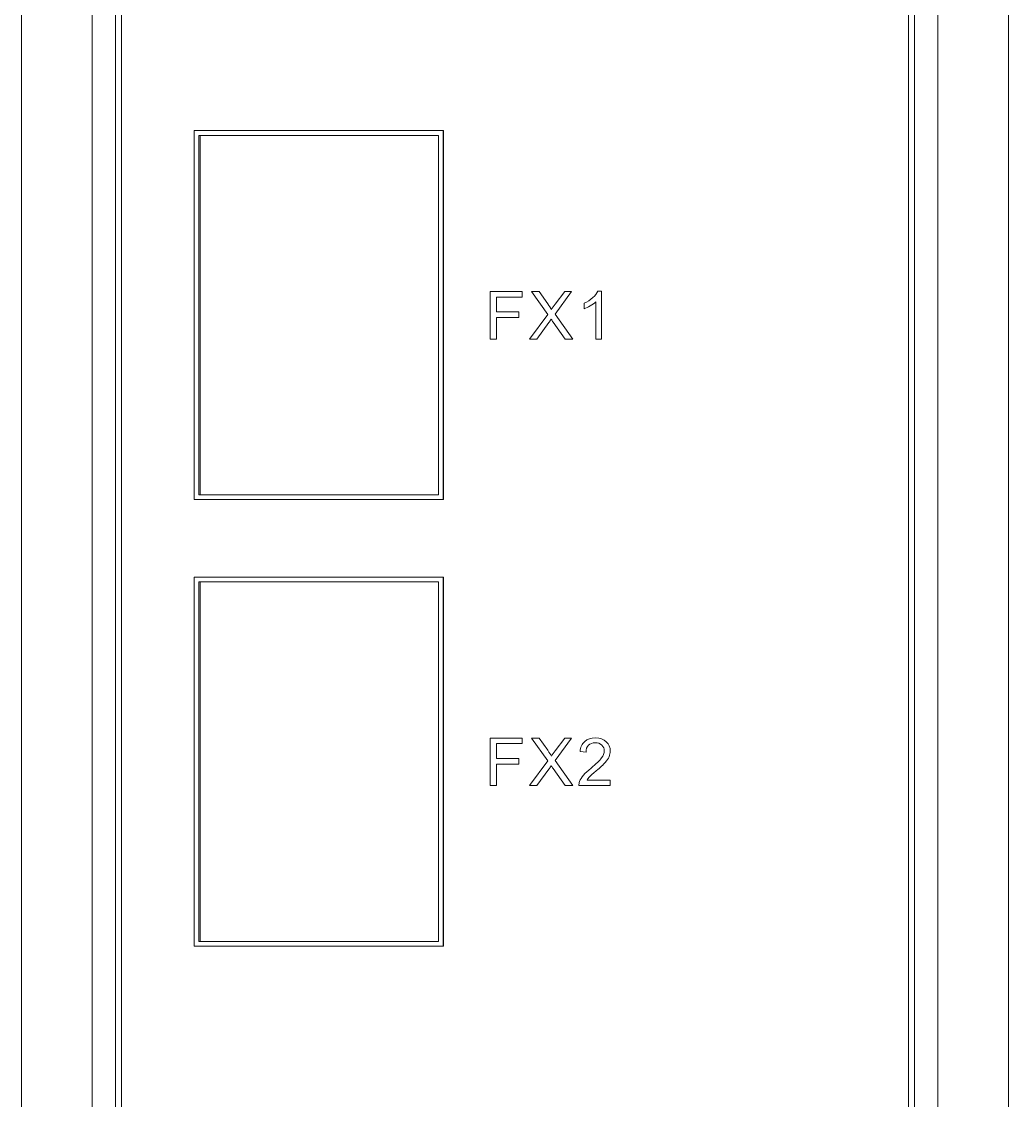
# Model space of a CAD drawing. Header units: millimetres. Extents: x 33157 to 59611, y -29750 to 1750.
# Drawn here: x 54404.74 to 54446.74, y 377.62 to 423.52 of the extents above; entities that cross this region are included whole.
import ezdxf

# ---------------------------------------------------------------- set-up
doc = ezdxf.new("R2010")
doc.units = ezdxf.units.MM
doc.layers.get('0').update_dxf_attribs({"lineweight": 18})

msp = doc.modelspace()

# ---------------------------------------------------------------- linework, layer by layer
at = {"linetype": 'Continuous'}
for p, q in [((54404.74, 468.528), (54404.74, 333.528)), ((54407.74, 468.528), (54407.74, 333.528)), ((54443.74, 333.528), (54443.74, 468.528)), ((54446.74, 333.528), (54446.74, 468.528)), ((54408.74, 463.278), (54408.74, 338.778)), ((54408.99, 463.278), (54408.99, 338.778)), ((54442.49, 338.778), (54442.49, 463.278)), ((54442.74, 338.778), (54442.74, 463.278)), ((54412.09, 403.178), (54412.09, 418.878)), ((54412.09, 418.878), (54422.69, 418.878)), ((54412.29, 418.678), (54412.29, 403.378)), ((54422.49, 418.678), (54412.29, 418.678)), ((54412.34, 418.678), (54412.34, 403.378)), ((54422.49, 403.378), (54422.49, 418.678)), ((54422.69, 418.878), (54422.69, 403.178)), ((54422.69, 403.178), (54412.09, 403.178)), ((54412.29, 403.378), (54422.49, 403.378)), ((54412.09, 384.178), (54412.09, 399.878)), ((54412.09, 399.878), (54422.69, 399.878)), ((54422.69, 399.878), (54422.69, 384.178)), ((54412.29, 399.678), (54412.29, 384.378)), ((54422.49, 399.678), (54412.29, 399.678)), ((54412.34, 399.678), (54412.34, 384.378)), ((54422.49, 384.378), (54422.49, 399.678)), ((54412.29, 384.378), (54422.49, 384.378)), ((54422.69, 384.178), (54412.09, 384.178))]:
    msp.add_line(p, q, dxfattribs=at)
for p, q in [((54408.989, 463.278), (54408.989, 338.778)), ((54442.489, 463.278), (54442.489, 338.778))]:
    msp.add_line(p, q)
for points, knots in [([(54412.089, 418.878), (54412.089, 418.878), (54422.689, 418.878), (54422.689, 418.878), (54422.689, 418.878), (54422.689, 403.178), (54422.689, 403.178), (54422.689, 403.178), (54412.089, 403.178), (54412.089, 403.178), (54412.089, 403.178), (54412.089, 418.878), (54412.089, 418.878)], [0, 0, 0, 0, 150025.183508, 150025.183508, 150025.183508, 300050.367016, 300050.367016, 300050.367016, 450075.550523, 450075.550523, 450075.550523, 600100.734031, 600100.734031, 600100.734031, 600100.734031]), ([(54424.689, 410.013), (54424.689, 410.013), (54424.689, 412.034), (54424.689, 412.034), (54424.689, 412.034), (54426.052, 412.034), (54426.052, 412.034), (54426.052, 412.034), (54426.052, 411.797), (54426.052, 411.797), (54426.052, 411.797), (54424.957, 411.797), (54424.957, 411.797), (54424.957, 411.797), (54424.957, 411.168), (54424.957, 411.168), (54424.957, 411.168), (54425.906, 411.168), (54425.906, 411.168), (54425.906, 411.168), (54425.906, 410.931), (54425.906, 410.931), (54425.906, 410.931), (54424.957, 410.931), (54424.957, 410.931), (54424.957, 410.931), (54424.957, 410.013), (54424.957, 410.013), (54424.957, 410.013), (54424.689, 410.013), (54424.689, 410.013)], [0, 0, 0, 0, 138563.180713, 138563.180713, 138563.180713, 277126.361427, 277126.361427, 277126.361427, 415689.54214, 415689.54214, 415689.54214, 554252.722853, 554252.722853, 554252.722853, 692815.903566, 692815.903566, 692815.903566, 831379.08428, 831379.08428, 831379.08428, 969942.264993, 969942.264993, 969942.264993, 1108505.445706, 1108505.445706, 1108505.445706, 1247068.626419, 1247068.626419, 1247068.626419, 1385631.807133, 1385631.807133, 1385631.807133, 1385631.807133]), ([(54426.351, 410.013), (54426.351, 410.013), (54427.132, 411.062), (54427.132, 411.062), (54427.132, 411.062), (54426.444, 412.034), (54426.444, 412.034), (54426.444, 412.034), (54426.762, 412.034), (54426.762, 412.034), (54426.762, 412.034), (54427.131, 411.517), (54427.131, 411.517), (54427.207, 411.41), (54427.26, 411.328), (54427.291, 411.271), (54427.337, 411.342), (54427.39, 411.417), (54427.452, 411.496), (54427.452, 411.496), (54427.855, 412.034), (54427.855, 412.034), (54427.855, 412.034), (54428.149, 412.034), (54428.149, 412.034), (54428.149, 412.034), (54427.447, 411.074), (54427.447, 411.074), (54427.447, 411.074), (54428.202, 410.013), (54428.202, 410.013), (54428.202, 410.013), (54427.874, 410.013), (54427.874, 410.013), (54427.874, 410.013), (54427.364, 410.734), (54427.364, 410.734), (54427.335, 410.775), (54427.307, 410.816), (54427.281, 410.856), (54427.236, 410.789), (54427.204, 410.741), (54427.184, 410.714), (54427.184, 410.714), (54426.672, 410.013), (54426.672, 410.013), (54426.672, 410.013), (54426.351, 410.013), (54426.351, 410.013)], [0, 0, 0, 0, 135692.692998, 135692.692998, 135692.692998, 271385.385996, 271385.385996, 271385.385996, 407078.078994, 407078.078994, 407078.078994, 542770.771992, 542770.771992, 542770.771992, 678463.46499, 678463.46499, 678463.46499, 814156.157988, 814156.157988, 814156.157988, 949848.850986, 949848.850986, 949848.850986, 1085541.543984, 1085541.543984, 1085541.543984, 1221234.236982, 1221234.236982, 1221234.236982, 1356926.92998, 1356926.92998, 1356926.92998, 1492619.622978, 1492619.622978, 1492619.622978, 1628312.315976, 1628312.315976, 1628312.315976, 1764005.008974, 1764005.008974, 1764005.008974, 1899697.701972, 1899697.701972, 1899697.701972, 2035390.39497, 2035390.39497, 2035390.39497, 2171083.087968, 2171083.087968, 2171083.087968, 2171083.087968]), ([(54429.428, 410.013), (54429.428, 410.013), (54429.179, 410.013), (54429.179, 410.013), (54429.179, 410.013), (54429.179, 411.595), (54429.179, 411.595), (54429.12, 411.537), (54429.041, 411.48), (54428.944, 411.424), (54428.847, 411.367), (54428.76, 411.324), (54428.683, 411.296), (54428.683, 411.296), (54428.683, 411.535), (54428.683, 411.535), (54428.821, 411.6), (54428.943, 411.679), (54429.047, 411.773), (54429.151, 411.865), (54429.224, 411.955), (54429.268, 412.043), (54429.268, 412.043), (54429.428, 412.043), (54429.428, 412.043), (54429.428, 412.043), (54429.428, 410.013), (54429.428, 410.013)], [0, 0, 0, 0, 139450.268606, 139450.268606, 139450.268606, 278900.537212, 278900.537212, 278900.537212, 418350.805818, 418350.805818, 418350.805818, 557801.074424, 557801.074424, 557801.074424, 697251.34303, 697251.34303, 697251.34303, 836701.611636, 836701.611636, 836701.611636, 976151.880242, 976151.880242, 976151.880242, 1115602.148848, 1115602.148848, 1115602.148848, 1255052.417454, 1255052.417454, 1255052.417454, 1255052.417454]), ([(54412.089, 399.878), (54412.089, 399.878), (54422.689, 399.878), (54422.689, 399.878), (54422.689, 399.878), (54422.689, 384.178), (54422.689, 384.178), (54422.689, 384.178), (54412.089, 384.178), (54412.089, 384.178), (54412.089, 384.178), (54412.089, 399.878), (54412.089, 399.878)], [0, 0, 0, 0, 150051.202772, 150051.202772, 150051.202772, 300102.405543, 300102.405543, 300102.405543, 450153.608315, 450153.608315, 450153.608315, 600204.811087, 600204.811087, 600204.811087, 600204.811087]), ([(54424.689, 391.013), (54424.689, 391.013), (54424.689, 393.034), (54424.689, 393.034), (54424.689, 393.034), (54426.052, 393.034), (54426.052, 393.034), (54426.052, 393.034), (54426.052, 392.797), (54426.052, 392.797), (54426.052, 392.797), (54424.957, 392.797), (54424.957, 392.797), (54424.957, 392.797), (54424.957, 392.168), (54424.957, 392.168), (54424.957, 392.168), (54425.906, 392.168), (54425.906, 392.168), (54425.906, 392.168), (54425.906, 391.931), (54425.906, 391.931), (54425.906, 391.931), (54424.957, 391.931), (54424.957, 391.931), (54424.957, 391.931), (54424.957, 391.013), (54424.957, 391.013), (54424.957, 391.013), (54424.689, 391.013), (54424.689, 391.013)], [0, 0, 0, 0, 138587.203956, 138587.203956, 138587.203956, 277174.407913, 277174.407913, 277174.407913, 415761.611869, 415761.611869, 415761.611869, 554348.815826, 554348.815826, 554348.815826, 692936.019782, 692936.019782, 692936.019782, 831523.223739, 831523.223739, 831523.223739, 970110.427695, 970110.427695, 970110.427695, 1108697.631652, 1108697.631652, 1108697.631652, 1247284.835608, 1247284.835608, 1247284.835608, 1385872.039565, 1385872.039565, 1385872.039565, 1385872.039565]), ([(54426.351, 391.013), (54426.351, 391.013), (54427.132, 392.062), (54427.132, 392.062), (54427.132, 392.062), (54426.444, 393.034), (54426.444, 393.034), (54426.444, 393.034), (54426.762, 393.034), (54426.762, 393.034), (54426.762, 393.034), (54427.131, 392.517), (54427.131, 392.517), (54427.207, 392.41), (54427.26, 392.328), (54427.291, 392.271), (54427.337, 392.342), (54427.39, 392.417), (54427.452, 392.496), (54427.452, 392.496), (54427.855, 393.034), (54427.855, 393.034), (54427.855, 393.034), (54428.149, 393.034), (54428.149, 393.034), (54428.149, 393.034), (54427.447, 392.074), (54427.447, 392.074), (54427.447, 392.074), (54428.202, 391.013), (54428.202, 391.013), (54428.202, 391.013), (54427.874, 391.013), (54427.874, 391.013), (54427.874, 391.013), (54427.364, 391.734), (54427.364, 391.734), (54427.335, 391.775), (54427.307, 391.816), (54427.281, 391.856), (54427.236, 391.789), (54427.204, 391.741), (54427.184, 391.714), (54427.184, 391.714), (54426.672, 391.013), (54426.672, 391.013), (54426.672, 391.013), (54426.351, 391.013), (54426.351, 391.013)], [0, 0, 0, 0, 135716.218205, 135716.218205, 135716.218205, 271432.43641, 271432.43641, 271432.43641, 407148.654615, 407148.654615, 407148.654615, 542864.872819, 542864.872819, 542864.872819, 678581.091024, 678581.091024, 678581.091024, 814297.309229, 814297.309229, 814297.309229, 950013.527434, 950013.527434, 950013.527434, 1085729.745639, 1085729.745639, 1085729.745639, 1221445.963844, 1221445.963844, 1221445.963844, 1357162.182048, 1357162.182048, 1357162.182048, 1492878.400253, 1492878.400253, 1492878.400253, 1628594.618458, 1628594.618458, 1628594.618458, 1764310.836663, 1764310.836663, 1764310.836663, 1900027.054868, 1900027.054868, 1900027.054868, 2035743.273073, 2035743.273073, 2035743.273073, 2171459.491278, 2171459.491278, 2171459.491278, 2171459.491278]), ([(54429.797, 391.25), (54429.797, 391.25), (54429.797, 391.013), (54429.797, 391.013), (54429.797, 391.013), (54428.46, 391.013), (54428.46, 391.013), (54428.458, 391.073), (54428.468, 391.13), (54428.489, 391.186), (54428.523, 391.277), (54428.578, 391.367), (54428.654, 391.455), (54428.73, 391.543), (54428.838, 391.644), (54428.978, 391.759), (54429.197, 391.94), (54429.346, 392.082), (54429.423, 392.187), (54429.501, 392.293), (54429.54, 392.392), (54429.54, 392.487), (54429.54, 392.585), (54429.505, 392.668), (54429.435, 392.735), (54429.364, 392.803), (54429.272, 392.836), (54429.159, 392.836), (54429.039, 392.836), (54428.943, 392.801), (54428.871, 392.729), (54428.799, 392.658), (54428.763, 392.559), (54428.762, 392.433), (54428.762, 392.433), (54428.508, 392.458), (54428.508, 392.458), (54428.525, 392.648), (54428.591, 392.793), (54428.705, 392.893), (54428.819, 392.993), (54428.972, 393.043), (54429.164, 393.043), (54429.358, 393.043), (54429.512, 392.989), (54429.625, 392.881), (54429.738, 392.773), (54429.794, 392.64), (54429.794, 392.481), (54429.794, 392.4), (54429.778, 392.32), (54429.745, 392.242), (54429.712, 392.164), (54429.657, 392.082), (54429.58, 391.995), (54429.503, 391.909), (54429.375, 391.79), (54429.198, 391.639), (54429.048, 391.514), (54428.953, 391.43), (54428.91, 391.385), (54428.868, 391.34), (54428.833, 391.296), (54428.805, 391.25), (54428.805, 391.25), (54429.797, 391.25), (54429.797, 391.25)], [0, 0, 0, 0, 134414.23507, 134414.23507, 134414.23507, 268828.47014, 268828.47014, 268828.47014, 403242.705209, 403242.705209, 403242.705209, 537656.940279, 537656.940279, 537656.940279, 672071.175349, 672071.175349, 672071.175349, 806485.410419, 806485.410419, 806485.410419, 940899.645489, 940899.645489, 940899.645489, 1075313.880559, 1075313.880559, 1075313.880559, 1209728.115628, 1209728.115628, 1209728.115628, 1344142.350698, 1344142.350698, 1344142.350698, 1478556.585768, 1478556.585768, 1478556.585768, 1612970.820838, 1612970.820838, 1612970.820838, 1747385.055908, 1747385.055908, 1747385.055908, 1881799.290977, 1881799.290977, 1881799.290977, 2016213.526047, 2016213.526047, 2016213.526047, 2150627.761117, 2150627.761117, 2150627.761117, 2285041.996187, 2285041.996187, 2285041.996187, 2419456.231257, 2419456.231257, 2419456.231257, 2553870.466327, 2553870.466327, 2553870.466327, 2688284.701396, 2688284.701396, 2688284.701396, 2822698.936466, 2822698.936466, 2822698.936466, 2957113.171536, 2957113.171536, 2957113.171536, 2957113.171536])]:
    msp.add_open_spline(points, degree=3, knots=knots)

doc.saveas('drawing.dxf')
